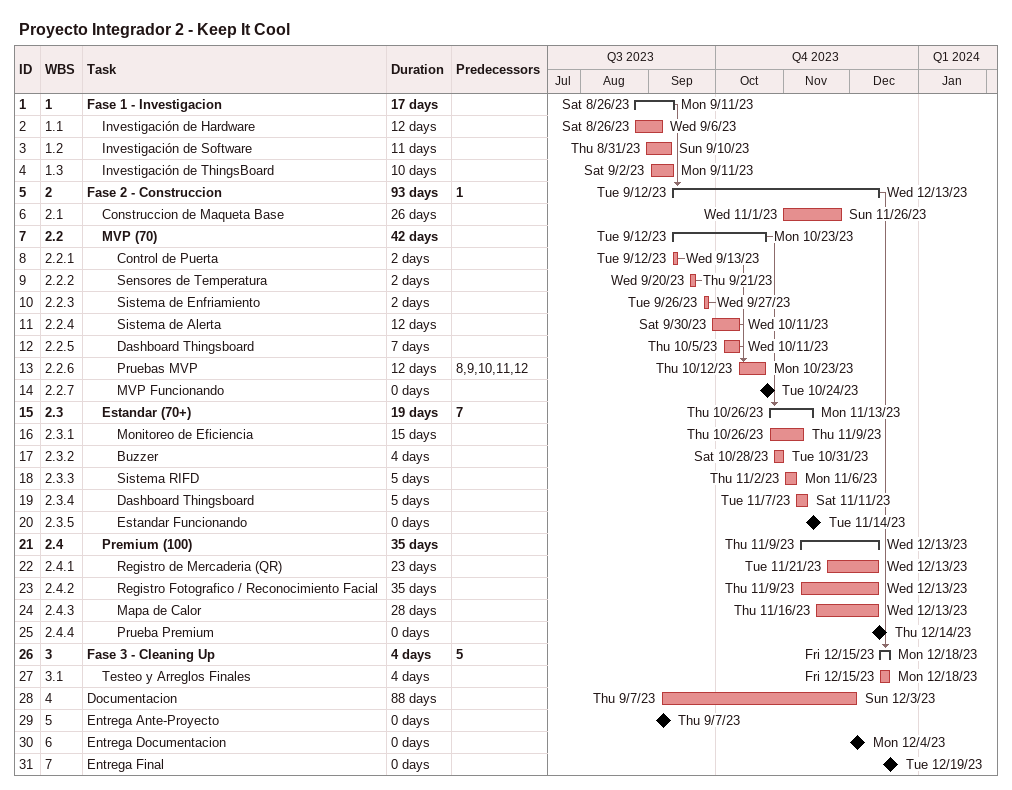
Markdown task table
Proyecto Integrador 2 - Keep It Cool

| ID | WBS | Task | Duration | Start | Finish | Predecessors |
|---|---|---|---|---|---|---|
| 1 | 1 | **Fase 1 - Investigacion** | 17d | 2023-08-26 | 2023-09-11 |  |
| 2 | 1.1 | Investigación de Hardware | 12d | 2023-08-26 | 2023-09-06 |  |
| 3 | 1.2 | Investigación de Software | 11d | 2023-08-31 | 2023-09-10 |  |
| 4 | 1.3 | Investigación de ThingsBoard | 10d | 2023-09-02 | 2023-09-11 |  |
| 5 | 2 | **Fase 2 - Construccion** | 93d | 2023-09-12 | 2023-12-13 | 1 |
| 6 | 2.1 | Construccion de Maqueta Base | 26d | 2023-11-01 | 2023-11-26 |  |
| 7 | 2.2 | **MVP (70)** | 42d | 2023-09-12 | 2023-10-23 |  |
| 8 | 2.2.1 | Control de Puerta | 2d | 2023-09-12 | 2023-09-13 |  |
| 9 | 2.2.2 | Sensores de Temperatura | 2d | 2023-09-20 | 2023-09-21 |  |
| 10 | 2.2.3 | Sistema de Enfriamiento | 2d | 2023-09-26 | 2023-09-27 |  |
| 11 | 2.2.4 | Sistema de Alerta | 12d | 2023-09-30 | 2023-10-11 |  |
| 12 | 2.2.5 | Dashboard Thingsboard | 7d | 2023-10-05 | 2023-10-11 |  |
| 13 | 2.2.6 | Pruebas MVP | 12d | 2023-10-12 | 2023-10-23 | 8, 9, 10, 11, 12 |
| 14 | 2.2.7 | MVP Funcionando | 0d | 2023-10-24 | 2023-10-24 |  |
| 15 | 2.3 | **Estandar (70+)** | 19d | 2023-10-26 | 2023-11-13 | 7 |
| 16 | 2.3.1 | Monitoreo de Eficiencia | 15d | 2023-10-26 | 2023-11-09 |  |
| 17 | 2.3.2 | Buzzer | 4d | 2023-10-28 | 2023-10-31 |  |
| 18 | 2.3.3 | Sistema RIFD | 5d | 2023-11-02 | 2023-11-06 |  |
| 19 | 2.3.4 | Dashboard Thingsboard | 5d | 2023-11-07 | 2023-11-11 |  |
| 20 | 2.3.5 | Estandar Funcionando | 0d | 2023-11-14 | 2023-11-14 |  |
| 21 | 2.4 | **Premium (100)** | 35d | 2023-11-09 | 2023-12-13 |  |
| 22 | 2.4.1 | Registro de Mercaderia (QR) | 23d | 2023-11-21 | 2023-12-13 |  |
| 23 | 2.4.2 | Registro Fotografico / Reconocimiento Facial | 35d | 2023-11-09 | 2023-12-13 |  |
| 24 | 2.4.3 | Mapa de Calor | 28d | 2023-11-16 | 2023-12-13 |  |
| 25 | 2.4.4 | Prueba Premium | 0d | 2023-12-14 | 2023-12-14 |  |
| 26 | 3 | **Fase 3 - Cleaning Up** | 4d | 2023-12-15 | 2023-12-18 | 5 |
| 27 | 3.1 | Testeo y Arreglos Finales | 4d | 2023-12-15 | 2023-12-18 |  |
| 28 | 4 | Documentacion | 88d | 2023-09-07 | 2023-12-03 |  |
| 29 | 5 | Entrega Ante-Proyecto | 0d | 2023-09-07 | 2023-09-07 |  |
| 30 | 6 | Entrega Documentacion | 0d | 2023-12-04 | 2023-12-04 |  |
| 31 | 7 | Entrega Final | 0d | 2023-12-19 | 2023-12-19 |  |
